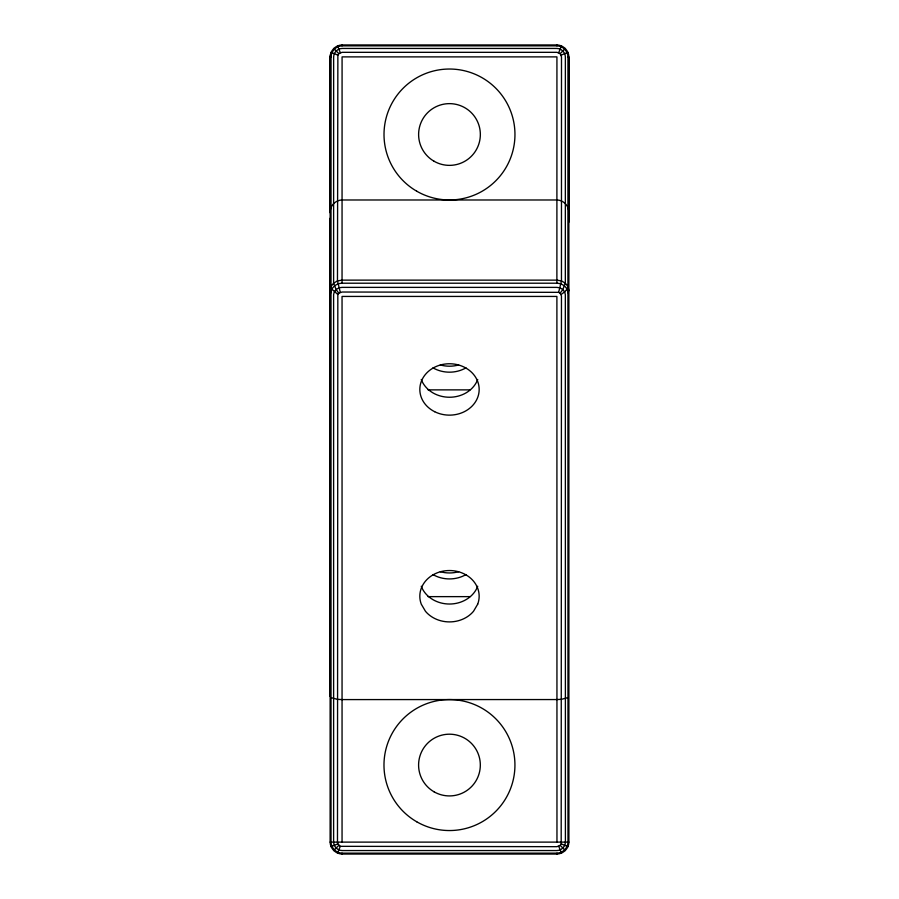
<?xml version="1.0" encoding="UTF-8"?>
<svg xmlns="http://www.w3.org/2000/svg" width="899" height="899" viewBox="0 0 899 899"><rect width="100%" height="100%" fill="white"/><g stroke="black" fill="none" stroke-linecap="round" stroke-linejoin="round"><path stroke-width="1.35" d="M330.102 212.703L330.147 56.884C330.27 50.479 335.675 45.074 342.081 44.95L556.931 44.95C563.336 45.074 568.741 50.479 568.865 56.884L568.898 842.116C568.775 848.521 563.37 853.926 556.964 854.05L342.058 854.05C335.642 853.926 330.248 848.521 330.124 842.116L330.147 56.884L331.057 52.322L337.867 55.142L338.856 53.659L342.081 52.322L556.931 52.322L560.156 53.659L561.493 56.884L561.459 280.926L558.639 292.332L560.122 293.186L561.459 295.985L561.19 843.858L560.189 845.341L556.964 846.678L340.305 846.33L337.833 843.858L337.485 842.116L337.822 294.467L338.811 293.186L342.047 292.029L558.639 292.332M567.921 292.759L568.831 290.467L567.921 286.511L567.954 56.884C567.842 50.962 562.853 45.973 556.931 45.86L342.081 45.86C336.159 45.973 331.169 50.962 331.057 56.884L331.012 286.511L330.113 290.467L331.012 292.759L331.034 842.116C331.147 848.038 336.136 853.027 342.058 853.14L556.964 853.14C562.886 853.027 567.876 848.038 567.988 842.116L567.921 292.759C567.674 287.084 562.257 283.264 556.886 283.207L342.047 283.207C336.676 283.264 331.259 287.084 331.012 292.759M342.058 842.116L342.047 296.434L556.897 296.445L556.964 842.116M342.081 45.86L342.081 44.95M556.931 45.86L556.931 44.95M568.82 222.255L568.865 56.884L567.954 56.884M330.102 608.308L330.102 596.644M337.867 55.142L337.473 280.926L340.294 292.332M330.102 211.917C330.236 205.5 335.63 200.106 342.047 199.983L556.919 199.983C563.325 200.106 568.73 205.5 568.853 211.917M558.684 52.67L561.504 45.86M337.485 853.14L340.305 846.33M560.122 293.186L562.864 289.523L565.336 283.163L565.37 56.884C565.28 52.356 561.459 48.535 556.931 48.445L342.081 48.445C337.552 48.535 333.731 52.356 333.641 56.884L333.608 283.163L336.08 289.523L338.811 293.186M560.156 53.659L565.37 48.445L564.729 49.085M333.619 850.555L338.833 845.341M561.111 294.467L564.684 291.894L567.078 289.096L567.921 286.511L565.336 283.163L561.459 280.926L556.886 280.14L342.047 280.128L337.473 280.926L333.608 283.163L331.012 286.511L331.855 289.096L337.822 294.467M567.123 52.67L567.954 52.322L561.156 55.142M331.034 846.678L337.833 843.858M567.988 697.579L561.527 699.31L556.953 699.557L342.058 699.591L337.485 699.355L331.034 697.624M330.147 56.884L331.057 56.884M428.048 389.874L470.02 389.874M428.048 596.633L470.02 596.633M330.124 842.116L568.898 842.116M561.19 843.858L567.988 846.678M334.282 49.085L333.641 48.445L338.856 53.659M560.189 845.341L565.404 850.555M337.518 45.86L340.339 52.67M558.717 846.33L561.538 853.14M556.964 853.14L556.964 854.05M556.886 283.207L556.931 56.884L342.081 56.884L342.047 283.207M342.058 853.14L342.058 854.05M330.102 218.3L330.124 696.399M477.706 586.26A29.678 25.7 0 0 1 449.489 604.027A29.678 25.7 0 0 1 421.271 586.26M477.717 379.49A29.678 25.7 0 0 1 449.489 397.246A29.678 25.7 0 0 1 421.271 379.49M465.974 367.848A29.678 25.7 0 0 1 433.003 367.848M465.974 574.596A29.678 25.689 0 0 1 433.003 574.607M458.659 571.708A29.678 25.689 0 0 1 440.319 571.708M458.659 364.949A29.678 25.7 0 0 1 440.319 364.949M565.404 842.116C565.314 846.644 561.493 850.465 556.964 850.555L342.058 850.555C337.53 850.465 333.709 846.644 333.619 842.116L333.608 294.692C333.787 290.355 337.934 287.433 342.047 287.377L556.886 287.388C560.998 287.433 565.145 290.355 565.336 294.692L565.404 842.116M477.706 604.162L473.492 611.32A29.678 25.7 0 0 1 425.485 611.32L421.271 604.162A29.678 25.7 0 0 1 449.489 570.528A29.678 25.7 0 0 1 477.706 604.162M416.743 191.206A65.481 65.481 0 0 0 514.958 134.502A65.481 65.481 0 0 0 416.743 77.797A65.481 65.481 0 0 0 416.743 191.206M434.048 161.236A30.869 30.869 0 0 0 480.347 134.502A30.869 30.869 0 0 0 434.048 107.768A30.869 30.869 0 0 0 434.048 161.236M416.72 821.776A65.481 65.481 0 0 0 514.936 765.06A65.481 65.481 0 0 0 416.72 708.356A65.481 65.481 0 0 0 416.72 821.776M434.655 411.697A29.678 25.7 0 0 0 479.167 389.447A29.678 25.7 0 0 0 434.655 367.197A29.678 25.7 0 0 0 434.655 411.697M434.026 791.794A30.869 30.869 0 0 0 480.324 765.06A30.869 30.869 0 0 0 434.026 738.326A30.869 30.869 0 0 0 434.026 791.794"/></g></svg>
